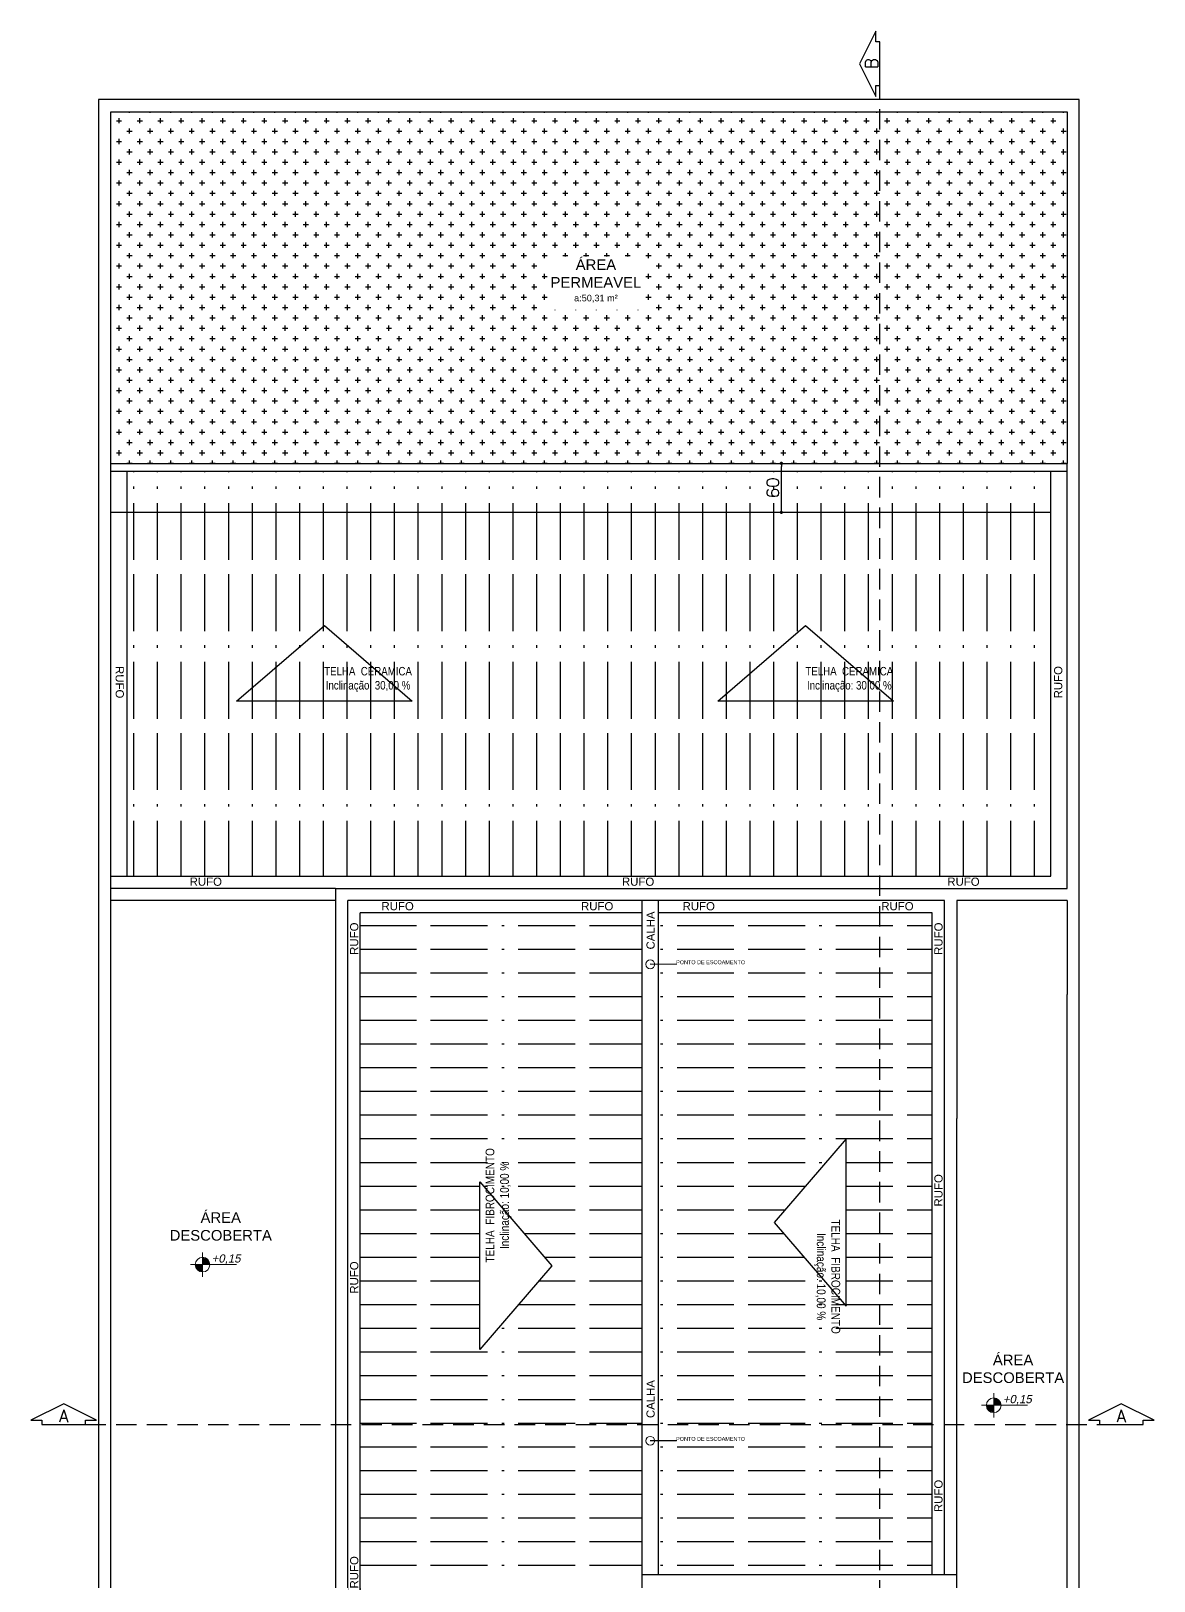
# Model space of a CAD drawing. Header units: millimetres. Extents: x 3314 to 3538, y 1235 to 1314.
# Drawn here: x 3334.06 to 3347.79, y 1287.12 to 1306.08 of the extents above; entities that cross this region are included whole.
import ezdxf

# ---------------------------------------------------------------- set-up
doc = ezdxf.new("R2010")
doc.units = ezdxf.units.MM
doc.linetypes.add('CONTINU', pattern=[0])
doc.linetypes.add('RAYITAS', pattern=[0.375, 0.25, -0.125])
for name, color, linetype in [('02', 2, 'Continuous'), ('04', 4, 'Continuous'), ('05', 5, 'Continuous'), ('_ARQ ALVENARIA', 7, 'Continuous'), ('Layout-int', 1, 'Continuous'), ('PAREDE', 6, 'Continuous'), ('TextoÁreas', 2, 'Continuous')]:
    doc.layers.add(name, color=color, linetype=linetype)
for name, color, linetype, lineweight in [('ALVENARIA', 7, 'Continuous', 30), ('ALVENARIA 0.18', 7, 'Continuous', 18), ('LAYOUT', 8, 'Continuous', 13)]:
    doc.layers.add(name, color=color, linetype=linetype, lineweight=lineweight)
doc.styles.add('ROMANS', font='romans.shx')
doc.styles.get("Standard").update_dxf_attribs({"font": 'arial.ttf'})
doc.styles.add('Util2000', font='arial.ttf')
doc.dimstyles.new('1-100', dxfattribs={"dimtxt": 0.15, "dimasz": 0.04, "dimexe": 0.05, "dimexo": 0.1, "dimgap": 0.03, "dimtad": 1, "dimdec": 0, "dimlfac": 100, "dimzin": 5, "dimdsep": 46, "dimtxsty": 'ROMANS', "dimblk": 'DOT', "dimcen": 0, "dimse1": 1, "dimse2": 1, "dimclrd": 1, "dimclre": 1, "dimclrt": 2, "dimadec": 0, "dimazin": 0, "dimtfac": 1, "dimtdec": 0, "dimtofl": 0, "dimtmove": 2, "dimatfit": 3, "dimfxl": 0.04, "dimtolj": 1, "dimtzin": 1, "dimarcsym": 0})

# ---------------------------------------------------------------- blocks, each defined once
blk = doc.blocks.new('Cotap')
for p, q in [((0, 148), (0, -148)), ((-148, 0), (414, 0))]:
    blk.add_line(p, q)
blk.add_circle((0, 0), 90)
at = {"layer": 'Layout-int', "color": 0}
for points in [[(0, 0), (0, 90), (90, 0), (64, 64)], [(0, 0), (-90, 0), (0, -90), (-64, -64)]]:
    blk.add_solid(points, dxfattribs=at)
at = {"style": 'Util2000', "oblique": 12, "flags": 8}
blk.add_attdef('COTA', (112, 25), '', height=100, dxfattribs=at)
blk = doc.blocks.new('_Dot')
at = {"color": 0, "linetype": 'ByBlock', "lineweight": -2}
blk.add_line((-0.5, 0), (-1, 0), dxfattribs=at)
at = {"color": 0, "linetype": 'ByBlock', "const_width": 0.5}
blk.add_lwpolyline([(-0.25, 0, 1), (0.25, 0, 1)], format="xyb", close=True, dxfattribs=at)
blk = doc.blocks.new('*D244')
at = {"layer": 'ALVENARIA', "color": 1, "lineweight": -2, "transparency": 16777216}
blk.add_line((3343.236, 1300.233), (3343.236, 1300.753), dxfattribs=at)
at = {"layer": 'Defpoints', "color": 0, "transparency": 16777216}
for p in [(3341.446, 1300.793), (3343.236, 1300.793), (3343.935, 1300.193)]:
    blk.add_point(p, dxfattribs=at)
at = {"layer": 'ALVENARIA', "color": 1, "lineweight": -2, "transparency": 16777216, "xscale": 0.04, "yscale": 0.04, "zscale": 0.04}
for p, rotation in [((3343.236, 1300.793), 90), ((3343.236, 1300.193), 270)]:
    blk.add_blockref('_Dot', p, dxfattribs=dict(at, rotation=rotation))
at = {"layer": 'ALVENARIA', "color": 2, "transparency": 16777216, "insert": (3343.131, 1300.493), "char_height": 0.15, "attachment_point": 5, "rotation": 90, "style": 'ROMANS'}
blk.add_mtext('\\A1;60', dxfattribs=at)

msp = doc.modelspace()

# ---------------------------------------------------------------- hatches: boundary and pattern name
at = {"layer": 'ALVENARIA'}
h = msp.add_hatch(dxfattribs=at)
h.set_pattern_fill('ACAD_ISO11W100', color=1, scale=0.058, angle=90)
h.set_pattern_definition([(90, (3339.6637, 1285.13944), (-0.29, 2e-17), [0.696, -0.174, 0.696, -0.174, 0.029, -0.174])])
h.paths.add_polyline_path([(3341.231, 1286.393), (3337.781, 1286.393), (3335.181, 1286.393), (3335.181, 1280.593), (3343.201, 1280.593), (3343.201, 1282.243), (3341.231, 1282.243)])
h.paths.add_polyline_path([(3339.431, 1283.792), (3338.356, 1282.866), (3337.281, 1283.792)], flags=16)
h.paths.add_polyline_path([(3346.531, 1300.193), (3344.442, 1300.193), (3344.442, 1297.889), (3345.101, 1297.894), (3344.745, 1297.889), (3344.442, 1297.882), (3344.442, 1295.743), (3346.531, 1295.743)])
h.paths.add_polyline_path([(3343.935, 1300.193), (3344.442, 1300.193), (3344.442, 1300.693), (3335.035, 1300.693), (3335.035, 1295.743), (3343.935, 1295.743)])
h.paths.add_polyline_path([(3344.442, 1300.193), (3343.935, 1300.193), (3343.935, 1295.743), (3344.442, 1295.743), (3344.442, 1297.882), (3344.026, 1297.882), (3344.442, 1297.889)], flags=17)
h.paths.add_polyline_path([(3346.531, 1300.693), (3344.442, 1300.693), (3344.442, 1300.193), (3346.531, 1300.193)])
h.paths.add_polyline_path([(3337.788, 1283.346), (3338.914, 1283.346), (3338.914, 1283.736), (3337.788, 1283.736)], flags=24)
h = msp.add_hatch(dxfattribs=at)
h.set_pattern_fill('ACAD_ISO11W100', color=1, scale=0.058)
h.paths.add_polyline_path([(3341.531, 1295.293), (3338.081, 1295.293), (3338.081, 1289.034), (3341.531, 1289.034)])
h.paths.add_polyline_path([(3339.546, 1292.001), (3340.429, 1290.976), (3339.546, 1289.951)], flags=16)
h.paths.add_polyline_path([(3341.531, 1289.034), (3338.081, 1289.034), (3338.081, 1286.843), (3341.531, 1286.843)])
h.paths.add_polyline_path([(3344.442, 1295.293), (3341.731, 1295.293), (3341.731, 1289.034), (3344.442, 1289.034)])
h.paths.add_polyline_path([(3344.029, 1292.529), (3344.029, 1290.48), (3343.146, 1291.505)], flags=16)
h.paths.add_polyline_path([(3345.081, 1295.293), (3344.442, 1295.293), (3344.442, 1289.034), (3345.081, 1289.034)])
h.paths.add_polyline_path([(3345.081, 1289.034), (3344.442, 1289.034), (3344.442, 1287.193), (3345.081, 1287.193)])
h.paths.add_polyline_path([(3344.442, 1289.034), (3341.731, 1289.034), (3341.731, 1287.193), (3344.442, 1287.193)])
h.paths.add_polyline_path([(3344.442, 1285.543), (3341.731, 1285.543), (3341.731, 1282.693), (3344.442, 1282.693)])
h.paths.add_polyline_path([(3344.029, 1285.14), (3344.029, 1283.09), (3343.146, 1284.115)], flags=16)
h.paths.add_polyline_path([(3345.081, 1285.543), (3344.442, 1285.543), (3344.442, 1282.693), (3345.081, 1282.693)])
h.paths.add_polyline_path([(3339.962, 1290.288), (3339.962, 1291.741), (3339.56, 1291.741), (3339.56, 1290.288)], flags=24)
h.paths.add_polyline_path([(3341.935, 1294.638), (3342.802, 1294.638), (3342.802, 1294.736), (3341.935, 1294.736)], flags=24)
h.paths.add_polyline_path([(3343.609, 1292.268), (3343.609, 1290.814), (3344.011, 1290.814), (3344.011, 1292.268)], flags=24)
h.paths.add_polyline_path([(3341.935, 1288.806), (3342.802, 1288.806), (3342.802, 1288.904), (3341.935, 1288.904)], flags=24)
h.paths.add_polyline_path([(3341.935, 1282.741), (3342.802, 1282.741), (3342.802, 1282.84), (3341.935, 1282.84)], flags=24)
h.paths.add_polyline_path([(3343.609, 1284.878), (3343.609, 1283.425), (3344.011, 1283.425), (3344.011, 1284.878)], flags=24)
at = {"layer": 'PAREDE'}
h = msp.add_hatch(dxfattribs=at)
h.set_pattern_fill('CROSS', color=3, scale=0.02)
h.set_pattern_definition([(0, (19.00371, -0.44714), (0.127, 0.127), [0.0635, -0.1905]), (90, (19.03546, -0.47889), (-0.127, 0.127), [0.0635, -0.1905])])
h.paths.add_polyline_path([(3346.731, 1300.793), (3346.731, 1305.093), (3335.031, 1305.093), (3335.031, 1300.793)])
h.paths.add_polyline_path([(3340.388, 1302.672), (3341.538, 1302.672), (3341.538, 1303.325), (3340.388, 1303.325)], flags=16)

# ---------------------------------------------------------------- linework, layer by layer
for p, q in [((3337.781, 1295.593), (3346.731, 1295.593)), ((3341.952, 1294.663), (3341.631, 1294.664)), ((3341.952, 1288.831), (3341.631, 1288.833))]:
    msp.add_line(p, q)
at = {"layer": '02'}
for points in [[(3337.645, 1298.809), (3338.72, 1297.882), (3336.57, 1297.882)], [(3343.533, 1298.809), (3344.608, 1297.882), (3342.458, 1297.882)], [(3343.146, 1291.505), (3344.029, 1290.48), (3344.029, 1292.529)], [(3340.429, 1290.976), (3339.546, 1289.951), (3339.546, 1292.001)]]:
    msp.add_lwpolyline(points, close=True, dxfattribs=at)
at = {"layer": '04', "linetype": 'RAYITAS'}
for p, q in [((3344.442, 1280.126), (3344.442, 1305.416)), ((3334.722, 1289.034), (3347.128, 1289.034))]:
    msp.add_line(p, q, dxfattribs=at)
at = {"layer": '05', "linetype": 'ByBlock'}
for p, q in [((3344.392, 1306.083), (3344.192, 1305.683)), ((3344.392, 1305.95), (3344.392, 1306.083)), ((3344.442, 1305.95), (3344.392, 1305.95)), ((3344.442, 1305.416), (3344.442, 1305.95)), ((3344.192, 1305.683), (3344.392, 1305.283)), ((3344.392, 1305.283), (3344.392, 1305.416)), ((3344.392, 1305.416), (3344.442, 1305.416))]:
    msp.add_line(p, q, dxfattribs=at)
for points in [[(3334.189, 1289.034), (3334.722, 1289.034), (3334.722, 1289.084), (3334.855, 1289.084), (3334.455, 1289.284), (3334.055, 1289.084), (3334.189, 1289.084), (3334.189, 1289.034)], [(3347.128, 1289.034), (3347.662, 1289.034), (3347.662, 1289.084), (3347.795, 1289.084), (3347.395, 1289.284), (3346.995, 1289.084), (3347.128, 1289.084), (3347.128, 1289.034)]]:
    msp.add_lwpolyline(points, dxfattribs=at)
at = {"layer": 'ALVENARIA'}
for p, q in [((3346.881, 1305.243), (3334.881, 1305.243)), ((3334.881, 1305.243), (3334.881, 1280.243)), ((3346.881, 1280.243), (3346.881, 1305.243)), ((3335.031, 1300.693), (3335.031, 1305.093)), ((3335.031, 1305.093), (3346.731, 1305.093)), ((3346.731, 1305.093), (3346.731, 1300.793)), ((3335.031, 1300.793), (3346.731, 1300.793)), ((3346.731, 1300.693), (3335.031, 1300.693)), ((3335.031, 1286.693), (3335.031, 1300.693)), ((3346.731, 1295.593), (3346.731, 1300.793)), ((3343.935, 1300.193), (3335.031, 1300.193)), ((3346.531, 1300.193), (3343.935, 1300.193)), ((3337.781, 1295.593), (3337.781, 1286.543)), ((3337.931, 1286.693), (3337.931, 1295.443)), ((3345.231, 1295.443), (3337.931, 1295.443)), ((3345.231, 1287.193), (3345.231, 1295.443)), ((3345.381, 1295.443), (3345.381, 1292.778)), ((3346.731, 1295.443), (3345.381, 1295.443)), ((3346.731, 1295.443), (3346.731, 1294.293)), ((3346.731, 1280.393), (3346.731, 1294.293)), ((3345.381, 1282.393), (3345.381, 1292.778)), ((3345.381, 1287.193), (3341.531, 1287.193))]:
    msp.add_line(p, q, dxfattribs=at)
at = {"layer": 'ALVENARIA', "color": 3}
for p, q in [((3335.231, 1295.743), (3335.231, 1300.693)), ((3346.531, 1295.743), (3346.531, 1300.693)), ((3335.031, 1295.743), (3346.531, 1295.743)), ((3341.531, 1282.543), (3341.531, 1295.443)), ((3341.731, 1287.193), (3341.731, 1295.443)), ((3338.081, 1286.843), (3338.081, 1295.293)), ((3341.531, 1295.293), (3338.081, 1295.293)), ((3345.081, 1295.293), (3341.731, 1295.293)), ((3345.081, 1287.193), (3345.081, 1295.293))]:
    msp.add_line(p, q, dxfattribs=at)
at = {"layer": 'ALVENARIA', "linetype": 'CONTINU'}
for p, q in [((3337.781, 1295.593), (3335.031, 1295.593)), ((3337.781, 1295.443), (3335.031, 1295.443))]:
    msp.add_line(p, q, dxfattribs=at)
at = {"layer": 'ALVENARIA 0.18'}
for centre in [(3341.631, 1294.664), (3341.631, 1288.833)]:
    msp.add_circle(centre, 0.0547, dxfattribs=at)

# ---------------------------------------------------------------- block references
at = {"layer": 'LAYOUT', "color": 1, "xscale": 0.001, "yscale": 0.001, "zscale": 0.001}
for p in [(3336.154, 1290.989), (3345.834, 1289.268)]:
    msp.add_blockref('Cotap', p, dxfattribs=at).add_auto_attribs({'COTA': '+0,15'})

# ---------------------------------------------------------------- texts
at = {"layer": '04', "char_height": 0.1, "attachment_point": 5, "style": 'ROMANS'}
for s, insert, rotation in [('{\\fArial|b0|i0|c0|p34;RUFO}', (3335.14, 1298.115), 270.2261), ('{\\fArial|b0|i0|c0|p34;RUFO}', (3346.623, 1298.115), 89.7739), ('{\\fArial|b0|i0|c0|p34;RUFO}', (3336.194, 1295.674), 359.7739), ('{\\fArial|b0|i0|c0|p34;RUFO}', (3341.483, 1295.674), 359.7739), ('{\\fArial|b0|i0|c0|p34;RUFO}', (3345.464, 1295.674), 359.7739), ('{\\fArial|b0|i0|c0|p34;RUFO}', (3338.541, 1295.374), 359.7739), ('{\\fArial|b0|i0|c0|p34;RUFO}', (3340.982, 1295.374), 359.7739), ('{\\fArial|b0|i0|c0|p34;RUFO}', (3342.225, 1295.374), 359.7739), ('{\\fArial|b0|i0|c0|p34;RUFO}', (3344.656, 1295.374), 359.7739), ('{\\fArial|b0|i0|c0|p34;RUFO}', (3338.01, 1294.977), 89.7739), ('{\\fArial|b0|i0|c0|p34;CALHA}', (3341.637, 1295.078), 89.7739), ('{\\fArial|b0|i0|c0|p34;RUFO}', (3345.158, 1294.977), 89.7739), ('{\\fArial|b0|i0|c0|p34;RUFO}', (3345.158, 1291.898), 89.7739), ('{\\fArial|b0|i0|c0|p34;RUFO}', (3338.01, 1290.831), 89.7739), ('{\\fArial|b0|i0|c0|p34;CALHA}', (3341.637, 1289.344), 89.7739), ('{\\fArial|b0|i0|c0|p34;RUFO}', (3345.158, 1288.159), 89.7739), ('{\\fArial|b0|i0|c0|p34;RUFO}', (3338.01, 1287.224), 89.7739)]:
    msp.add_mtext(s, dxfattribs=dict(at, insert=insert, rotation=rotation))
at = {"layer": '04', "char_height": 0.10354, "attachment_point": 1}
for insert in [(3337.642, 1298.302), (3343.53, 1298.302)]:
    msp.add_mtext('\\pxqc;{\\fArial Narrow|b0|i0|c0|p34;\\C4;TELHA  CERAMICA\\PInclinação: 30,00 %}', dxfattribs=dict(at, insert=insert))
at = {"layer": '04', "char_height": 0.10678, "attachment_point": 7}
for insert, rotation in [((3339.935, 1291.014), 90), ((3343.637, 1291.542), 270)]:
    msp.add_mtext('\\pxqc;{\\fArial Narrow|b0|i0|c0|p34;\\C4;TELHA  FIBROCIMENTO\\PInclinação: 10,00 %}', dxfattribs=dict(at, insert=insert, rotation=rotation))
at = {"layer": '05', "color": 2, "style": 'ROMANS'}
msp.add_text('B', height=0.15, rotation=90, dxfattribs=at).set_placement((3344.415, 1305.618))
at = {"layer": '05', "color": 2, "char_height": 0.15, "width": 0.1, "attachment_point": 5, "style": 'ROMANS'}
for insert in [(3334.455, 1289.137), (3347.395, 1289.137)]:
    msp.add_mtext('A', dxfattribs=dict(at, insert=insert))
at = {"layer": '_ARQ ALVENARIA', "char_height": 0.04786, "attachment_point": 5, "style": 'ROMANS'}
for insert in [(3342.37, 1294.688), (3342.37, 1288.856)]:
    msp.add_mtext('{\\fArial|b0|i0|c0|p34;PONTO DE ESCOAMENTO}', dxfattribs=dict(at, insert=insert))
at = {"layer": 'TextoÁreas', "char_height": 0.13, "attachment_point": 5, "style": 'Util2000'}
for s, insert in [('ÁREA \\PPERMEAVEL\\P{\\H0.61538x;a:50,31 m²}', (3340.967, 1303.025)), ('ÁREA \\PDESCOBERTA', (3336.377, 1291.455)), ('ÁREA \\PDESCOBERTA', (3346.071, 1289.713))]:
    msp.add_mtext(s, dxfattribs=dict(at, insert=insert))

# ---------------------------------------------------------------- dimensions: what is measured, and where the dimension line sits
at = {"layer": 'ALVENARIA'}
dim = msp.add_linear_dim(base=(3343.236, 1300.793), p1=(3343.935, 1300.193), p2=(3341.446, 1300.793), angle=90, dimstyle='1-100', override={"dimfxlon": 1}, dxfattribs=at)
dim.commit()
dim.dimension.update_dxf_attribs({"geometry": '*D244', "text_midpoint": (3343.131, 1300.493)})

doc.saveas('drawing.dxf')
